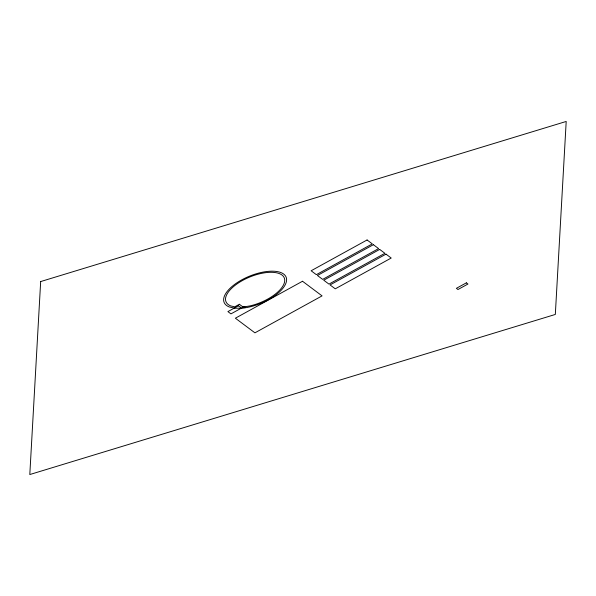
<?xml version="1.0" encoding="UTF-8"?>
<svg xmlns="http://www.w3.org/2000/svg" width="596" height="596" viewBox="0 0 596 596"><rect width="100%" height="100%" fill="white"/><g stroke="black" fill="none" stroke-linecap="round" stroke-linejoin="round"><path stroke-width="0.89" d="M40.67 281.558L29.8 474.543L555.323 314.45L566.2 121.457L40.67 281.558M239.369 304.273L234.735 306.821L230.853 305.957A31.476 13.85 -22.2 0 1 245.001 279.174A31.476 13.85 -22.2 0 1 284.612 279.099A31.476 13.85 -22.2 0 1 249.962 305.919L242.594 307.111L245.098 307.111L243.98 307.722L239.369 304.273M238.467 305.793L227.91 311.604L230.95 313.876L241.507 308.065L238.467 305.793M367.076 239.972L311.134 270.77L316.342 274.667L372.291 243.876L367.076 239.972M302.515 281.252L235.383 318.204L254.924 332.836L322.064 295.884L302.515 281.252M373.387 244.695L317.437 275.486L322.652 279.39L378.594 248.599L373.387 244.695M379.689 249.419L323.747 280.209L328.955 284.113L384.904 253.315L379.689 249.419M385.999 254.142L330.05 284.933L335.265 288.829L391.207 258.038L385.999 254.142M466.363 282.839L456.38 288.33L457.974 289.522L467.949 284.031L466.363 282.839M241.797 308.214L234.869 308.221L229.318 306.977A33.473 14.721 -22.2 0 1 246.975 277.252A33.473 14.721 -22.2 0 1 286.482 281.156A33.473 14.721 -22.2 0 1 241.797 308.214"/></g></svg>
